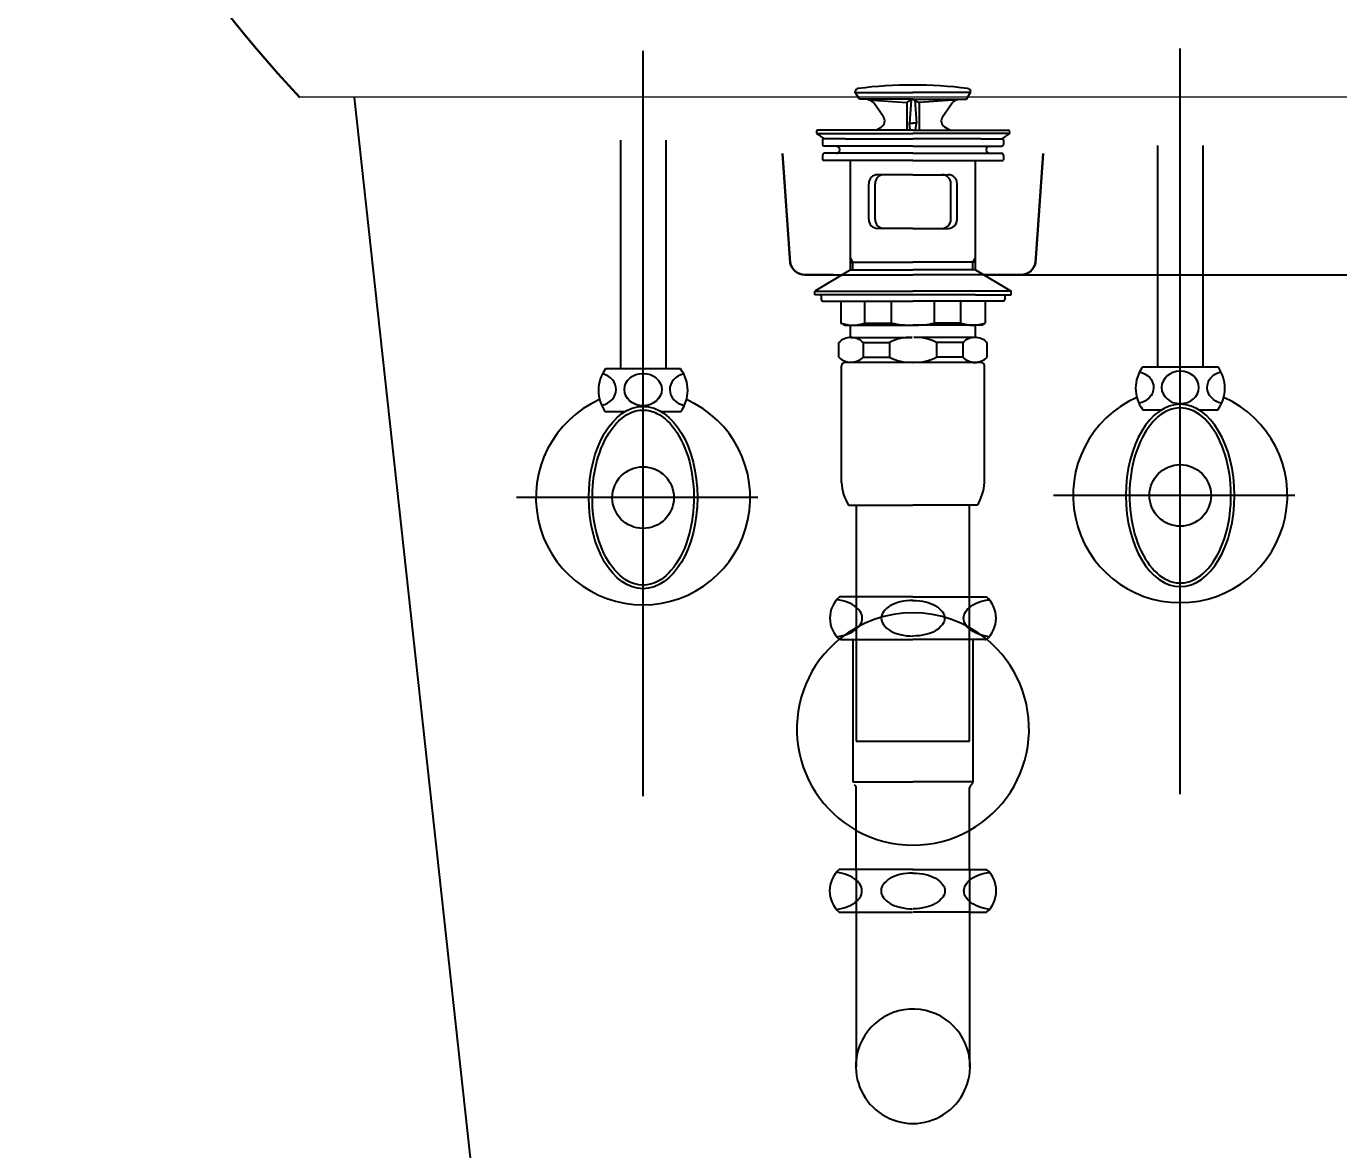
# Model space of a CAD drawing. Header units: millimetres. Extents: x 3662 to 6087, y -123 to 3307.
# Drawn here: x 4186.3 to 4553.7, y 1129.4 to 1443.7 of the extents above; entities that cross this region are included whole.
import ezdxf
from ezdxf.lldxf.tags import DXFTag

# ---------------------------------------------------------------- set-up
doc = ezdxf.new("R2010")
doc.units = ezdxf.units.MM
doc.header["$LTSCALE"] = 0.1
for name, color, linetype in [('3', 3, 'Continuous'), ('4', 4, 'Continuous'), ('6', 6, 'Continuous'), ('7', 7, 'Continuous'), ('CENTER', 2, 'CENTER'), ('LINE', 7, 'Continuous')]:
    doc.layers.add(name, color=color, linetype=linetype)
doc.layers.add('AM_3', color=6, linetype='HIDDEN', lineweight=15)
doc.layers.add('c', color=4, linetype='Continuous', lineweight=30)
doc.styles.get("Standard").update_dxf_attribs({"font": 'isocp.shx', "bigfont": 'whgtxt.shx'})
tags = doc.linetypes.add('CENTER', pattern=[50.8, 31.75, -6.35, 6.35, -6.35]).pattern_tags.tags
tags[10:11] = [DXFTag(74, 4), DXFTag(75, 0), DXFTag(340, '0'), DXFTag(46, 1.0), DXFTag(50, 0.0), DXFTag(44, 0.0), DXFTag(45, 0.0)]
tags[8:9] = [DXFTag(74, 4), DXFTag(75, 0), DXFTag(340, '0'), DXFTag(46, 1.0), DXFTag(50, 0.0), DXFTag(44, 0.0), DXFTag(45, 0.0)]
tags[6:7] = [DXFTag(74, 4), DXFTag(75, 0), DXFTag(340, '0'), DXFTag(46, 1.0), DXFTag(50, 0.0), DXFTag(44, 0.0), DXFTag(45, 0.0)]
tags[4:5] = [DXFTag(74, 4), DXFTag(75, 0), DXFTag(340, '0'), DXFTag(46, 1.0), DXFTag(50, 0.0), DXFTag(44, 0.0), DXFTag(45, 0.0)]
tags = doc.linetypes.add('HIDDEN', pattern=[9.525, 6.35, -3.175]).pattern_tags.tags
tags[6:7] = [DXFTag(74, 4), DXFTag(75, 0), DXFTag(340, '0'), DXFTag(46, 1.0), DXFTag(50, 0.0), DXFTag(44, 0.0), DXFTag(45, 0.0)]
tags[4:5] = [DXFTag(74, 4), DXFTag(75, 0), DXFTag(340, '0'), DXFTag(46, 1.0), DXFTag(50, 0.0), DXFTag(44, 0.0), DXFTag(45, 0.0)]
doc.dimstyles.get("Standard").update_dxf_attribs({"dimscale": 10, "dimtxt": 3, "dimasz": 2, "dimexe": 1, "dimexo": 0, "dimgap": 1, "dimtad": 0, "dimtih": 1, "dimtoh": 1, "dimdec": 0, "dimdsep": 46, "dimtxsty": 'Standard', "dimcen": 2, "dimadec": 0, "dimazin": 0, "dimtfac": 1, "dimtdec": 4, "dimtmove": 0, "dimatfit": 3, "dimfxl": 0, "dimtolj": 1, "dimtzin": 0, "dimarcsym": 0})

# ---------------------------------------------------------------- blocks, each defined once
blk = doc.blocks.new('*D38')
at = {"color": 0, "lineweight": -2}
for p, q in [((4674.35, 1554.29), (4821.95, 1554.29)), ((4811.95, 1534.29), (4811.95, 1219.29)), ((4811.95, 814.29), (4811.95, 1129.29)), ((4426.85, 794.29), (4821.95, 794.29))]:
    blk.add_line(p, q, dxfattribs=at)
at = {"color": 0}
for points in [[(4808.62, 1534.29), (4815.28, 1534.29), (4811.95, 1554.29)], [(4808.62, 814.29), (4815.28, 814.29), (4811.95, 794.29)]]:
    blk.add_solid(points, dxfattribs=at)
at = {"layer": 'Defpoints', "color": 0}
for p in [(4674.35, 1554.29), (4811.95, 1554.29), (4426.85, 794.29)]:
    blk.add_point(p, dxfattribs=at)
at = {"color": 0, "insert": (4811.95, 1174.29), "char_height": 50, "attachment_point": 5}
blk.add_mtext('\\A1;760', dxfattribs=at)
blk = doc.blocks.new('*D39')
at = {"color": 0, "lineweight": -2}
for p, q in [((4658.98, 1554.29), (4737.5, 1554.29)), ((4727.5, 1534.29), (4727.5, 1509.25)), ((4727.5, 1394.21), (4727.5, 1419.25)), ((4454.32, 1374.21), (4737.5, 1374.21))]:
    blk.add_line(p, q, dxfattribs=at)
at = {"color": 0}
for points in [[(4724.17, 1534.29), (4730.84, 1534.29), (4727.5, 1554.29)], [(4724.17, 1394.21), (4730.84, 1394.21), (4727.5, 1374.21)]]:
    blk.add_solid(points, dxfattribs=at)
at = {"layer": 'Defpoints', "color": 0}
for p in [(4658.98, 1554.29), (4727.5, 1554.29), (4454.32, 1374.21)]:
    blk.add_point(p, dxfattribs=at)
at = {"color": 0, "insert": (4727.5, 1464.25), "char_height": 50, "attachment_point": 5}
blk.add_mtext('\\A1;180', dxfattribs=at)

msp = doc.modelspace()

# ---------------------------------------------------------------- linework, layer by layer
at = {"color": 0}
for p, q in [((4412.3, 1374.21), (4434.49, 1374.21)), ((4456.69, 1374.21), (4434.49, 1374.21)), ((4464.58, 1374.21), (4464.58, 1374.21))]:
    msp.add_line(p, q, dxfattribs=at)
at = {"layer": '3', "color": 0}
for p, q in [((4419.51, 1423.29), (4418.28, 1425.42)), ((4449.51, 1423.29), (4450.74, 1425.42)), ((4418.39, 1425.22), (4434.51, 1425.22)), ((4434.51, 1423.29), (4419.51, 1423.29)), ((4422.02, 1423.11), (4432.76, 1422.41)), ((4426.23, 1418.41), (4423.52, 1422.27)), ((4434.51, 1423.29), (4432.76, 1422.41)), ((4432.76, 1422.41), (4432.76, 1414.69)), ((4433.99, 1423.03), (4433.56, 1416.62)), ((4450.62, 1425.22), (4434.51, 1425.22)), ((4434.51, 1423.29), (4449.51, 1423.29)), ((4434.51, 1423.29), (4436.26, 1422.41)), ((4435.03, 1423.03), (4435.46, 1416.62)), ((4446.99, 1423.11), (4436.26, 1422.41)), ((4436.26, 1422.41), (4436.26, 1414.69)), ((4442.78, 1418.41), (4445.5, 1422.27)), ((4407.51, 1414.29), (4407.51, 1413.69)), ((4417.21, 1414.69), (4407.91, 1414.69)), ((4434.51, 1414.69), (4417.21, 1414.69)), ((4424.15, 1414.69), (4425.6, 1415.53)), ((4433.76, 1414.69), (4433.56, 1416.65)), ((4433.56, 1416.65), (4434.51, 1416.65)), ((4435.46, 1416.65), (4434.51, 1416.65)), ((4434.51, 1414.69), (4451.81, 1414.69)), ((4435.26, 1414.69), (4435.46, 1416.65)), ((4444.86, 1414.69), (4443.42, 1415.53)), ((4451.81, 1414.69), (4461.11, 1414.69)), ((4461.51, 1414.29), (4461.51, 1413.69)), ((4407.51, 1413.69), (4434.51, 1413.69)), ((4407.51, 1413.69), (4409.65, 1412.19)), ((4409.21, 1411.99), (4409.21, 1410.69)), ((4415.51, 1412.19), (4409.41, 1412.19)), ((4415.51, 1412.19), (4434.51, 1412.19)), ((4461.51, 1413.69), (4434.51, 1413.69)), ((4453.51, 1412.19), (4434.51, 1412.19)), ((4453.51, 1412.19), (4459.61, 1412.19)), ((4461.51, 1413.69), (4459.37, 1412.19)), ((4459.81, 1411.99), (4459.81, 1410.69)), ((4409.21, 1407.69), (4409.21, 1406.39)), ((4434.51, 1410.19), (4409.71, 1410.19)), ((4434.51, 1408.19), (4409.71, 1408.19)), ((4434.51, 1410.19), (4459.31, 1410.19)), ((4434.51, 1408.19), (4459.31, 1408.19)), ((4459.81, 1407.69), (4459.81, 1406.39)), ((4434.51, 1406.19), (4409.41, 1406.19)), ((4417.01, 1375.6), (4417.01, 1406.19)), ((4434.51, 1406.19), (4459.61, 1406.19)), ((4452.01, 1375.6), (4452.01, 1406.19)), ((4422.13, 1389.69), (4422.13, 1399.69)), ((4423.9, 1389.69), (4423.9, 1399.69)), ((4434.51, 1402.19), (4424.63, 1402.19)), ((4434.51, 1402.19), (4444.38, 1402.19)), ((4445.12, 1389.69), (4445.12, 1399.69)), ((4446.88, 1389.69), (4446.88, 1399.69)), ((4434.51, 1387.19), (4424.63, 1387.19)), ((4434.51, 1387.19), (4444.38, 1387.19)), ((4417.71, 1377.69), (4417.01, 1378.9)), ((4417.01, 1377.69), (4434.51, 1377.69)), ((4417.71, 1375.6), (4417.71, 1377.69)), ((4452.01, 1377.69), (4434.51, 1377.69)), ((4451.31, 1377.69), (4452.01, 1378.9)), ((4451.31, 1375.6), (4451.31, 1377.69)), ((4417.01, 1375.6), (4407.01, 1369.6)), ((4417.01, 1375.6), (4434.51, 1375.6)), ((4452.01, 1375.6), (4434.51, 1375.6)), ((4452.01, 1375.6), (4462.01, 1369.6)), ((4407.01, 1369.6), (4434.51, 1369.6)), ((4407.01, 1368.6), (4407.01, 1369.6)), ((4417.01, 1368.6), (4407.01, 1368.6)), ((4408.82, 1368.6), (4408.82, 1367.3)), ((4409.32, 1366.8), (4414.32, 1366.8)), ((4414.32, 1366.8), (4434.51, 1366.8)), ((4414.32, 1366.8), (4414.32, 1360.67)), ((4452.01, 1368.6), (4417.01, 1368.6)), ((4421.09, 1360.67), (4421.09, 1366.8)), ((4428.49, 1360.67), (4428.49, 1366.8)), ((4462.01, 1369.6), (4434.51, 1369.6)), ((4454.7, 1366.8), (4434.51, 1366.8)), ((4440.53, 1360.67), (4440.53, 1366.8)), ((4447.93, 1360.67), (4447.93, 1366.8)), ((4452.01, 1368.6), (4462.01, 1368.6)), ((4454.7, 1366.8), (4454.7, 1360.67)), ((4459.7, 1366.8), (4454.7, 1366.8)), ((4460.2, 1368.6), (4460.2, 1367.3)), ((4462.01, 1368.6), (4462.01, 1369.6)), ((4415.32, 1360.1), (4414.32, 1360.67)), ((4415.32, 1360.1), (4416.72, 1360.1)), ((4416.72, 1360.1), (4434.51, 1360.1)), ((4417.01, 1356.69), (4417.01, 1360.1)), ((4421.09, 1360.67), (4428.49, 1360.67)), ((4452.3, 1360.1), (4434.51, 1360.1)), ((4447.93, 1360.67), (4440.53, 1360.67)), ((4452.01, 1356.69), (4452.01, 1360.1)), ((4453.7, 1360.1), (4452.3, 1360.1)), ((4453.7, 1360.1), (4454.7, 1360.67)), ((4417.15, 1356.69), (4434.26, 1356.69)), ((4451.86, 1356.69), (4434.75, 1356.69)), ((4413.76, 1351.13), (4413.76, 1355.25)), ((4420.54, 1355.25), (4427.94, 1355.25)), ((4420.54, 1355.25), (4420.54, 1351.13)), ((4427.94, 1355.25), (4427.94, 1351.13)), ((4441.08, 1355.25), (4441.08, 1351.13)), ((4448.48, 1355.25), (4441.08, 1355.25)), ((4448.48, 1355.25), (4448.48, 1351.13)), ((4455.25, 1351.13), (4455.25, 1355.25)), ((4414.51, 1316.09), (4414.51, 1348.69)), ((4434.51, 1349.69), (4415.51, 1349.69)), ((4420.54, 1351.13), (4427.94, 1351.13)), ((4451.86, 1349.69), (4434.51, 1349.69)), ((4448.48, 1351.13), (4441.08, 1351.13)), ((4451.31, 1349.69), (4451.86, 1349.69)), ((4451.86, 1349.69), (4452.26, 1349.69)), ((4453.51, 1349.69), (4452.01, 1349.69)), ((4454.51, 1316.09), (4454.51, 1348.69)), ((4454.51, 1343.33), (4454.51, 1348.69)), ((4416.51, 1309.69), (4434.51, 1309.69)), ((4418.63, 1309.69), (4418.63, 1243.69)), ((4452.51, 1309.69), (4434.51, 1309.69)), ((4450.38, 1243.69), (4450.38, 1309.69)), ((4418.63, 1243.69), (4450.38, 1243.69))]:
    msp.add_line(p, q, dxfattribs=at)
for centre, radius, start, end in [((4419.36, 1425.22), 1.1, 97.3204, 169.4262), ((4434.51, 1307.29), 120, 90, 97.3204), ((4434.51, 1307.29), 120, 82.6796, 90), ((4449.66, 1425.22), 1.1, 10.5738, 82.6796), ((4421.88, 1421.11), 2, 35.2023, 86.2618), ((4447.14, 1421.11), 2, 93.7382, 144.7977), ((4424.6, 1417.26), 2, 300, 35.2023), ((4444.42, 1417.26), 2, 144.7977, 240), ((4407.91, 1414.29), 0.4, 90, 180), ((4461.11, 1414.29), 0.4, 0, 90), ((4409.41, 1411.99), 0.2, 90, 180), ((4409.71, 1410.69), 0.5, 180, 270), ((4459.31, 1410.69), 0.5, 270, 0), ((4459.61, 1411.99), 0.2, 0, 90), ((4409.71, 1407.69), 0.5, 90, 180), ((4413.01, 1409.19), 1, 270, 90), ((4456.01, 1409.19), 1, 90, 270), ((4459.31, 1407.69), 0.5, 0, 90), ((4409.41, 1406.39), 0.2, 180, 270), ((4459.61, 1406.39), 0.2, 270, 0), ((4424.63, 1399.69), 2.5, 90, 180), ((4426.4, 1399.69), 2.5, 90, 180), ((4442.62, 1399.69), 2.5, 0, 90), ((4444.38, 1399.69), 2.5, 0, 90), ((4424.63, 1389.69), 2.5, 180, 270), ((4426.4, 1389.69), 2.5, 180, 270), ((4442.62, 1389.69), 2.5, 270, 0), ((4444.38, 1389.69), 2.5, 270, 0), ((4409.32, 1367.3), 0.5, 180, 270), ((4459.7, 1367.3), 0.5, 270, 0), ((4417.7, 1370.28), 10.18, 250.5679, 289.4321), ((4434.32, 1389.55), 29.46, 258.5956, 270.3737), ((4434.7, 1389.55), 29.46, 269.6263, 281.4044), ((4451.31, 1370.28), 10.18, 250.5679, 289.4321), ((4417.15, 1351.98), 4.7, 43.9409, 136.0591), ((4434.04, 1343.09), 13.61, 89.0643, 116.6472), ((4434.97, 1343.09), 13.61, 63.3528, 90.9357), ((4451.86, 1351.98), 4.7, 43.9409, 136.0591), ((4417.15, 1354.4), 4.7, 223.9409, 316.0591), ((4415.51, 1348.69), 1, 90, 180), ((4434.04, 1363.3), 13.61, 243.3528, 270.9357), ((4434.97, 1363.3), 13.61, 269.0643, 296.6472), ((4451.86, 1354.4), 4.7, 223.9409, 316.0591), ((4453.51, 1348.69), 1, 0, 90), ((4427.5, 1316.64), 13, 182.42, 212.3), ((4441.52, 1316.64), 13, 327.7, 357.58)]:
    msp.add_arc(centre, radius, start, end, dxfattribs=at)
at = {"layer": '4', "color": 0}
for p, q in [((4418.26, 1284.1), (4413.97, 1284.1)), ((4434.51, 1284.1), (4418.26, 1284.1)), ((4434.51, 1284.1), (4450.76, 1284.1)), ((4450.76, 1284.1), (4455.05, 1284.1)), ((4414.36, 1272.1), (4413.97, 1272.1)), ((4414.36, 1272.1), (4434.51, 1272.1)), ((4417.71, 1272.1), (4417.71, 1232.32)), ((4454.66, 1272.1), (4434.51, 1272.1)), ((4451.31, 1272.1), (4451.31, 1232.32)), ((4454.66, 1272.1), (4455.05, 1272.1)), ((4417.71, 1232.32), (4434.51, 1232.32)), ((4418.63, 1207.49), (4418.63, 1230.67)), ((4451.31, 1232.32), (4434.51, 1232.32)), ((4450.38, 1207.49), (4450.38, 1230.67)), ((4418.63, 1207.8), (4413.89, 1207.8)), ((4434.43, 1207.8), (4418.63, 1207.8)), ((4418.63, 1207.49), (4418.63, 1152.6)), ((4434.43, 1207.8), (4434.51, 1207.8)), ((4434.59, 1207.8), (4434.51, 1207.8)), ((4434.59, 1207.8), (4450.38, 1207.8)), ((4450.38, 1207.8), (4455.13, 1207.8)), ((4450.38, 1207.49), (4450.38, 1152.6)), ((4413.89, 1195.8), (4418.63, 1195.8)), ((4418.63, 1195.8), (4434.43, 1195.8)), ((4450.38, 1195.8), (4434.59, 1195.8)), ((4450.38, 1195.8), (4455.13, 1195.8))]:
    msp.add_line(p, q, dxfattribs=at)
for points in [[(4420.31, 1278.1, 0.155217), (4419.72, 1279.95, 0.106747), (4417.66, 1281.84, 0.073043), (4414.89, 1282.96, 0.028511), (4413.16, 1283.28, 0.059523)], [(4434.51, 1283.1, 0.057537), (4430.95, 1282.69, 0.071219), (4428.25, 1281.63, 0.106373), (4426.23, 1279.84, 0.159483)], [(4434.51, 1283.1, -0.057537), (4438.07, 1282.69, -0.071219), (4440.77, 1281.63, -0.106373), (4442.79, 1279.84, -0.159483)], [(4448.7, 1278.1, -0.155217), (4449.29, 1279.95, -0.106747), (4451.36, 1281.84, -0.073043), (4454.13, 1282.96, -0.028511), (4455.85, 1283.28, -0.059523)], [(4426.23, 1279.84, 0.32729), (4426.23, 1276.36, 0.106373), (4428.25, 1274.56, 0.071219), (4430.95, 1273.51, 0.057537), (4434.51, 1273.1, 0.057537)], [(4442.79, 1279.84, -0.32729), (4442.79, 1276.36, -0.106373), (4440.77, 1274.56, -0.071219), (4438.07, 1273.51, -0.057537), (4434.51, 1273.1, -0.057537)], [(4413.16, 1272.92, 0.028511), (4414.89, 1273.23, 0.073043), (4417.66, 1274.35, 0.106747), (4419.72, 1276.24, 0.155217), (4420.31, 1278.1, 0.155217)], [(4455.85, 1272.92, -0.028511), (4454.13, 1273.23, -0.073043), (4451.36, 1274.35, -0.106747), (4449.29, 1276.24, -0.155217), (4448.7, 1278.1, -0.155217)], [(4418.63, 1204.78, 0.049056), (4417.58, 1205.54, 0.073043), (4414.81, 1206.66, 0.028511), (4413.08, 1206.98)], [(4434.51, 1206.8, 0.05879), (4430.87, 1206.39, 0.071219), (4428.17, 1205.33, 0.106373), (4426.15, 1203.54, 0.159483)], [(4434.51, 1206.8, -0.05879), (4438.14, 1206.39, -0.071219), (4440.84, 1205.33, -0.106373), (4442.87, 1203.54, -0.159483)], [(4450.38, 1204.78, -0.049056), (4451.43, 1205.54, -0.073043), (4454.2, 1206.66, -0.028511), (4455.93, 1206.98)], [(4420.24, 1201.8, 0.155217), (4419.65, 1203.65, 0.054411), (4418.69, 1204.73, 0.054411)], [(4418.69, 1198.87, 0.054321), (4419.65, 1199.94, 0.155217), (4420.24, 1201.8)], [(4426.15, 1203.54, 0.32729), (4426.15, 1200.06, 0.106373), (4428.17, 1198.26, 0.071219), (4430.87, 1197.21, 0.057537), (4434.43, 1196.8, 0.057537)], [(4442.87, 1203.54, -0.32729), (4442.87, 1200.06, -0.106373), (4440.84, 1198.26, -0.071219), (4438.14, 1197.21, -0.057537), (4434.59, 1196.8, -0.057537)], [(4448.78, 1201.8, -0.155217), (4449.37, 1203.65, -0.05495), (4450.34, 1204.74, -0.05495)], [(4450.33, 1198.86, -0.054539), (4449.37, 1199.94, -0.155217), (4448.78, 1201.8)], [(4413.08, 1196.62, 0.028511), (4414.81, 1196.93, 0.073043), (4417.58, 1198.05, 0.049056), (4418.63, 1198.81, 0.049056)], [(4455.93, 1196.62, -0.028511), (4454.2, 1196.93, -0.073043), (4451.43, 1198.05, -0.049056), (4450.38, 1198.81, -0.049056)]]:
    msp.add_lwpolyline(points, format="xyb", dxfattribs=at)
for centre, radius, start, end in [((4419.26, 1278.1), 8, 131.4096, 228.5904), ((4449.76, 1278.1), 8, 311.4096, 48.5904), ((4434.51, 1247.1), 32.5, 50.5529, 129.4471), ((4434.51, 1247.1), 32.5, 129.4471, 240.7605), ((4434.51, 1247.1), 32.5, 299.2395, 50.5529), ((4417.71, 1230.67), 0.925, 0, 58.7026), ((4451.31, 1230.67), 0.925, 121.2974, 180), ((4450.31, 1232.32), 1, 301.2974, 0), ((4434.51, 1247.1), 32.5, 240.7605, 299.2395), ((4419.18, 1201.8), 8, 131.4096, 228.5904), ((4449.84, 1201.8), 8, 311.4096, 48.5904), ((4434.51, 1152.72), 16, 7.1666, 180), ((4434.51, 1152.72), 16, 172.8334, 7.1666)]:
    msp.add_arc(centre, radius, start, end, dxfattribs=at)
at = {"layer": '6', "color": 0}
for p, q in [((4352.63, 1411.85), (4352.63, 1347.85)), ((4365.33, 1411.85), (4365.33, 1347.85)), ((4502.97, 1410.33), (4502.97, 1348.45)), ((4515.67, 1410.35), (4515.67, 1348.45)), ((4498.82, 1348.45), (4502.97, 1348.45)), ((4502.97, 1348.45), (4519.82, 1348.45)), ((4365.33, 1347.85), (4348.48, 1347.85)), ((4369.48, 1347.85), (4365.33, 1347.85)), ((4353.84, 1335.85), (4348.48, 1335.85)), ((4369.48, 1335.85), (4364.13, 1335.85)), ((4498.82, 1336.45), (4504.18, 1336.45)), ((4514.46, 1336.45), (4519.82, 1336.45))]:
    msp.add_line(p, q, dxfattribs=at)
for centre in [(4358.98, 1311.85), (4509.32, 1312.45)]:
    msp.add_circle(centre, 8.62, dxfattribs=at)
for centre, radius, start, end in [((4506.82, 1342.45), 10, 143.1301, 216.8699), ((4511.82, 1342.45), 10, 323.1301, 36.8699), ((4356.48, 1341.85), 10, 143.1301, 216.8699), ((4361.48, 1341.85), 10, 323.1301, 36.8699), ((4358.98, 1311.85), 30, 113.9173, 66.0827), ((4509.32, 1312.45), 30, 113.9173, 66.0827)]:
    msp.add_arc(centre, radius, start, end, dxfattribs=at)
for centre, major_axis, start_param, end_param in [((4346.21, 1342.08), (-5.23, 0), 1.800504, 4.443058), ((4371.67, 1342.08), (5.23, 0), 1.824119, 4.49897)]:
    msp.add_ellipse(centre, major_axis=major_axis, ratio=0.866391, start_param=start_param, end_param=end_param, dxfattribs=at)
for centre, major_axis, ratio in [((4358.98, 1342.08), (5.23, 0), 0.866391), ((4358.98, 1311.85), (0, 25.5), 0.596529)]:
    msp.add_ellipse(centre, major_axis=major_axis, ratio=ratio, dxfattribs=at)
at = {"layer": '6', "color": 0, "extrusion": (0, 0, -1)}
for centre, major_axis, start_param, end_param in [((4496.63, 1342.67), (-5.23, 0), 1.824119, 4.49897), ((4522.09, 1342.67), (5.23, 0), 1.800504, 4.443058)]:
    msp.add_ellipse(centre, major_axis=major_axis, ratio=0.866391, start_param=start_param, end_param=end_param, dxfattribs=at)
for centre, major_axis, ratio in [((4509.32, 1342.67), (-5.23, 0), 0.866391), ((4509.32, 1312.45), (0, 25.5), 0.596529)]:
    msp.add_ellipse(centre, major_axis=major_axis, ratio=ratio, dxfattribs=at)
at = {"layer": '6', "color": 0}
for points in [[(4358.98, 1336.35), (4356.9, 1336.35), (4354.8, 1335.54), (4350.91, 1332.29), (4349.14, 1329.85), (4346.41, 1323.82), (4345.46, 1320.25), (4344.61, 1312.73), (4344.71, 1308.8), (4345.94, 1301.44), (4347.07, 1298.02), (4350.08, 1292.43), (4351.96, 1290.28), (4355.97, 1287.63), (4358.07, 1287.13), (4362.23, 1287.73), (4364.31, 1288.86), (4368.06, 1292.69), (4369.71, 1295.39), (4372.12, 1301.81), (4372.89, 1305.52), (4373.35, 1313.14), (4373.05, 1317.04), (4371.45, 1324.18), (4370.15, 1327.42), (4366.87, 1332.52), (4364.91, 1334.38), (4361.59, 1336.03), (4360.29, 1336.35), (4358.98, 1336.35)], [(4509.32, 1336.95), (4511.4, 1336.95), (4513.5, 1336.14), (4517.39, 1332.89), (4519.16, 1330.45), (4521.89, 1324.42), (4522.84, 1320.84), (4523.69, 1313.33), (4523.59, 1309.4), (4522.36, 1302.04), (4521.23, 1298.62), (4518.22, 1293.03), (4516.34, 1290.87), (4512.33, 1288.23), (4510.23, 1287.73), (4506.07, 1288.33), (4503.99, 1289.45), (4500.24, 1293.29), (4498.59, 1295.99), (4496.18, 1302.41), (4495.41, 1306.12), (4494.95, 1313.74), (4495.25, 1317.64), (4496.86, 1324.78), (4498.16, 1328.01), (4501.43, 1333.12), (4503.39, 1334.98), (4506.71, 1336.63), (4508.01, 1336.95), (4509.32, 1336.95)]]:
    msp.add_open_spline(points, degree=3, knots=[0, 0, 0, 0, 0.46111, 0.46111, 0.922219, 0.922219, 1.383329, 1.383329, 1.844439, 1.844439, 2.305549, 2.305549, 2.766658, 2.766658, 3.227768, 3.227768, 3.688878, 3.688878, 4.149988, 4.149988, 4.611097, 4.611097, 5.072207, 5.072207, 5.533317, 5.533317, 5.994427, 5.994427, 6.283185, 6.283185, 6.283185, 6.283185], dxfattribs=at)
at = {"layer": '7', "color": 0, "extrusion": (0, 1, 0)}
for p, q in [((4434.51, 1404.94, -14.18), (4434.51, 1404.94, 445.82)), ((4434.51, 1404.94, 445.82), (4434.51, 1404.94, -14.18)), ((4434.51, 1404.94, -14.18), (4434.51, 1404.94, 445.82)), ((4434.51, 1404.94, 445.82), (4434.51, 1404.94, -14.18)), ((4434.51, 1404.94, 20), (4434.51, 1404.94, 0)), ((4434.51, 1404.94, 20), (4434.51, 1404.94, 0)), ((4434.51, 1404.94, 20), (4434.51, 1404.94, 0)), ((4434.51, 1404.94, 20), (4434.51, 1404.94, 0)), ((4434.51, 1404.94, -14.18), (4434.51, 1404.94, -14.18)), ((4434.51, 1404.94, -14.18), (4434.51, 1404.94, -14.18)), ((4434.51, 1404.94, -14.18), (4434.51, 1404.94, -14.18)), ((4434.51, 1404.94, -14.18), (4434.51, 1404.94, -14.18)), ((4434.51, 1404.94, 0), (4434.51, 1404.94, -14.18)), ((4434.51, 1404.94, 0), (4434.51, 1404.94, -14.18)), ((4434.51, 1404.94, 0), (4434.51, 1404.94, -14.18)), ((4434.51, 1404.94, 0), (4434.51, 1404.94, -14.18)), ((4434.51, 1404.94, 445.82), (4434.51, 1404.94, 445.82)), ((4434.51, 1404.94, 445.82), (4434.51, 1404.94, 445.82)), ((4434.51, 1404.94, 445.82), (4434.51, 1404.94, 445.82)), ((4434.51, 1404.94, 445.82), (4434.51, 1404.94, 445.82)), ((4434.51, 1404.94, 410.51), (4434.51, 1404.94, 445.82)), ((4434.51, 1404.94, 410.51), (4434.51, 1404.94, 445.82))]:
    msp.add_line(p, q, dxfattribs=at)
at = {"layer": '7', "color": 0}
for points, knots in [([(4434.51, 1404.94, 381.33), (4434.51, 1404.94, 320.01), (4434.51, 1404.94, 258.69), (4434.51, 1404.94, 138.24), (4434.51, 1404.94, 79.12), (4434.51, 1404.94, 20)], [0, 0, 0, 0, 0.509144, 0.509144, 1, 1, 1, 1]), ([(4434.51, 1404.94, 381.33), (4434.51, 1404.94, 320.01), (4434.51, 1404.94, 258.69), (4434.51, 1404.94, 138.24), (4434.51, 1404.94, 79.12), (4434.51, 1404.94, 20)], [0, 0, 0, 0, 0.509144, 0.509144, 1, 1, 1, 1]), ([(4434.51, 1404.94, 381.33), (4434.51, 1404.94, 320.01), (4434.51, 1404.94, 258.69), (4434.51, 1404.94, 138.24), (4434.51, 1404.94, 79.12), (4434.51, 1404.94, 20)], [0, 0, 0, 0, 0.509144, 0.509144, 1, 1, 1, 1]), ([(4434.51, 1404.94, 381.33), (4434.51, 1404.94, 320.01), (4434.51, 1404.94, 258.69), (4434.51, 1404.94, 138.24), (4434.51, 1404.94, 79.12), (4434.51, 1404.94, 20)], [0, 0, 0, 0, 0.509144, 0.509144, 1, 1, 1, 1]), ([(4434.51, 1404.94, 410.51), (4434.51, 1404.94, 410.51), (4434.51, 1404.94, 410.6), (4434.51, 1404.94, 410.98), (4434.51, 1404.94, 411.25), (4434.51, 1404.94, 411.56)], [0, 0, 0, 0, 0.535587, 0.535587, 1, 1, 1, 1]), ([(4434.51, 1404.94, 410.51), (4434.51, 1404.94, 410.51), (4434.51, 1404.94, 410.6), (4434.51, 1404.94, 410.98), (4434.51, 1404.94, 411.25), (4434.51, 1404.94, 411.56)], [0, 0, 0, 0, 0.535587, 0.535587, 1, 1, 1, 1]), ([(4434.51, 1404.94, 410.51), (4434.51, 1404.94, 410.51), (4434.51, 1404.94, 410.6), (4434.51, 1404.94, 410.98), (4434.51, 1404.94, 411.25), (4434.51, 1404.94, 411.56)], [0, 0, 0, 0, 0.535587, 0.535587, 1, 1, 1, 1]), ([(4434.51, 1404.94, 410.51), (4434.51, 1404.94, 410.51), (4434.51, 1404.94, 410.6), (4434.51, 1404.94, 410.98), (4434.51, 1404.94, 411.25), (4434.51, 1404.94, 411.56)], [0, 0, 0, 0, 0.535587, 0.535587, 1, 1, 1, 1]), ([(4434.51, 1404.94, 381.33), (4434.51, 1404.94, 385.34), (4434.51, 1404.94, 389.33), (4434.51, 1404.94, 396.64), (4434.51, 1404.94, 400.03), (4434.51, 1404.94, 405.62), (4434.51, 1404.94, 407.86), (4434.51, 1404.94, 410.85), (4434.51, 1404.94, 411.61), (4434.51, 1404.94, 411.56)], [0, 0, 0, 0, 0.25, 0.25, 0.5, 0.5, 0.75, 0.75, 1, 1, 1, 1]), ([(4434.51, 1404.94, 381.33), (4434.51, 1404.94, 385.34), (4434.51, 1404.94, 389.33), (4434.51, 1404.94, 396.64), (4434.51, 1404.94, 400.03), (4434.51, 1404.94, 405.62), (4434.51, 1404.94, 407.86), (4434.51, 1404.94, 410.85), (4434.51, 1404.94, 411.61), (4434.51, 1404.94, 411.56)], [0, 0, 0, 0, 0.25, 0.25, 0.5, 0.5, 0.75, 0.75, 1, 1, 1, 1]), ([(4434.51, 1404.94, 381.33), (4434.51, 1404.94, 385.34), (4434.51, 1404.94, 389.33), (4434.51, 1404.94, 396.64), (4434.51, 1404.94, 400.03), (4434.51, 1404.94, 405.62), (4434.51, 1404.94, 407.86), (4434.51, 1404.94, 410.85), (4434.51, 1404.94, 411.61), (4434.51, 1404.94, 411.56)], [0, 0, 0, 0, 0.25, 0.25, 0.5, 0.5, 0.75, 0.75, 1, 1, 1, 1]), ([(4434.51, 1404.94, 381.33), (4434.51, 1404.94, 385.34), (4434.51, 1404.94, 389.33), (4434.51, 1404.94, 396.64), (4434.51, 1404.94, 400.03), (4434.51, 1404.94, 405.62), (4434.51, 1404.94, 407.86), (4434.51, 1404.94, 410.85), (4434.51, 1404.94, 411.61), (4434.51, 1404.94, 411.56)], [0, 0, 0, 0, 0.25, 0.25, 0.5, 0.5, 0.75, 0.75, 1, 1, 1, 1])]:
    msp.add_open_spline(points, degree=3, knots=knots, dxfattribs=at)
for points, degree in [([(4434.51, 1404.94, 0), (4434.51, 1404.94)], 1), ([(4434.51, 1404.94, 0), (4434.51, 1404.94)], 1), ([(4434.51, 1404.94, 0), (4434.51, 1404.94)], 1), ([(4434.51, 1404.94, 0), (4434.51, 1404.94)], 1), ([(4434.51, 1404.94, -14.18), (4434.51, 1404.94, -9.46), (4434.51, 1404.94, -4.73), (4434.51, 1404.94, 0)], 3), ([(4434.51, 1404.94, -14.18), (4434.51, 1404.94, -9.46), (4434.51, 1404.94, -4.73), (4434.51, 1404.94, 0)], 3), ([(4434.51, 1404.94, -14.18), (4434.51, 1404.94, -9.46), (4434.51, 1404.94, -4.73), (4434.51, 1404.94, 0)], 3), ([(4434.51, 1404.94, -14.18), (4434.51, 1404.94, -9.46), (4434.51, 1404.94, -4.73), (4434.51, 1404.94, 0)], 3)]:
    msp.add_open_spline(points, degree=degree, dxfattribs=at)
at = {"layer": 'AM_3', "color": 0, "linetype": 'ByBlock'}
msp.add_line((4606.26, 1423.94), (4262.78, 1423.94), dxfattribs=at)
at = {"layer": 'c', "color": 0}
for p, q in [((4398, 1408.15), (4400.17, 1377.56)), ((4470.99, 1408.15), (4468.81, 1377.56)), ((4404.26, 1374.21), (4412.3, 1374.21)), ((4464.73, 1374.21), (4456.69, 1374.21))]:
    msp.add_line(p, q, dxfattribs=at)
at = {"layer": 'c', "color": 7}
msp.add_arc((4540.65, 1682.34), 379.46, 200.974, 222.952, dxfattribs=at)
at = {"layer": 'c', "color": 0}
for centre, start, end in [((4404.26, 1378.37), 191.2632, 270), ((4464.73, 1378.37), 270, 348.7368)]:
    msp.add_arc(centre, 4.17, start, end, dxfattribs=at)
at = {"layer": 'CENTER', "color": 0, "linetype": 'CENTER', "ltscale": 2}
for p, q in [((4358.98, 1228.28), (4358.98, 1436.88)), ((4509.32, 1228.88), (4509.32, 1437.48)), ((4391.11, 1311.85), (4323.52, 1311.85)), ((4541.44, 1312.45), (4473.85, 1312.45))]:
    msp.add_line(p, q, dxfattribs=at)
at = {"layer": 'LINE', "color": 0}
msp.add_line((4278.1, 1423.78), (4311.11, 1122.02), dxfattribs=at)

# ---------------------------------------------------------------- dimensions: what is measured, and where the dimension line sits
at = {"color": 0}
for base, p1, p2, picture, middle in [((4811.95, 1554.29), (4426.85, 794.29), (4674.35, 1554.29), '*D38', (4811.95, 1174.29)), ((4727.5, 1554.29), (4454.32, 1374.21), (4658.98, 1554.29), '*D39', (4727.5, 1464.25))]:
    dim = msp.add_linear_dim(base=base, p1=p1, p2=p2, angle=90, dimstyle='Standard', override={"dimtxt": 5, "dimgap": 2}, dxfattribs=at)
    dim.commit()
    dim.dimension.update_dxf_attribs({"geometry": picture, "text_midpoint": middle})

doc.saveas('drawing.dxf')
